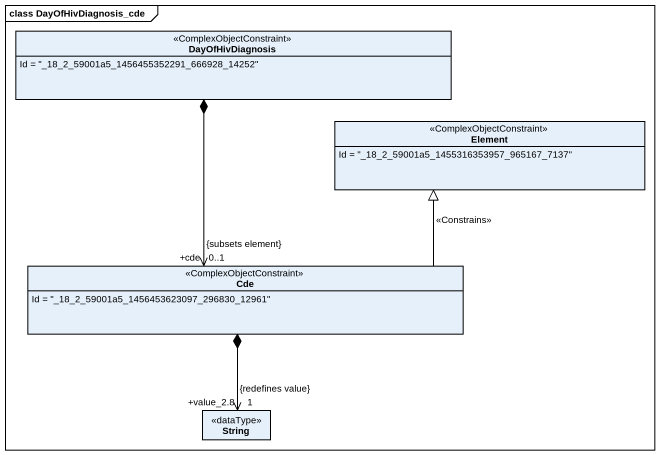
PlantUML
@startuml
mainframe class DayOfHivDiagnosis_cde
hide circle
hide empty members
class DayOfHivDiagnosis <<ComplexObjectConstraint>> {
  Id = "_18_2_59001a5_1456455352291_666928_14252"
}
class Element <<ComplexObjectConstraint>> {
  Id = "_18_2_59001a5_1455316353957_965167_7137"
}
class Cde <<ComplexObjectConstraint>> {
  Id = "_18_2_59001a5_1456453623097_296830_12961"
}
class String <<dataType>>
DayOfHivDiagnosis *--> "0..1\n+cde\n{subsets element}" Cde
Cde -right-|> Element : <<Constrains>>
Cde *--> "+value_2.8\n1\n{redefines value}" String
@enduml
